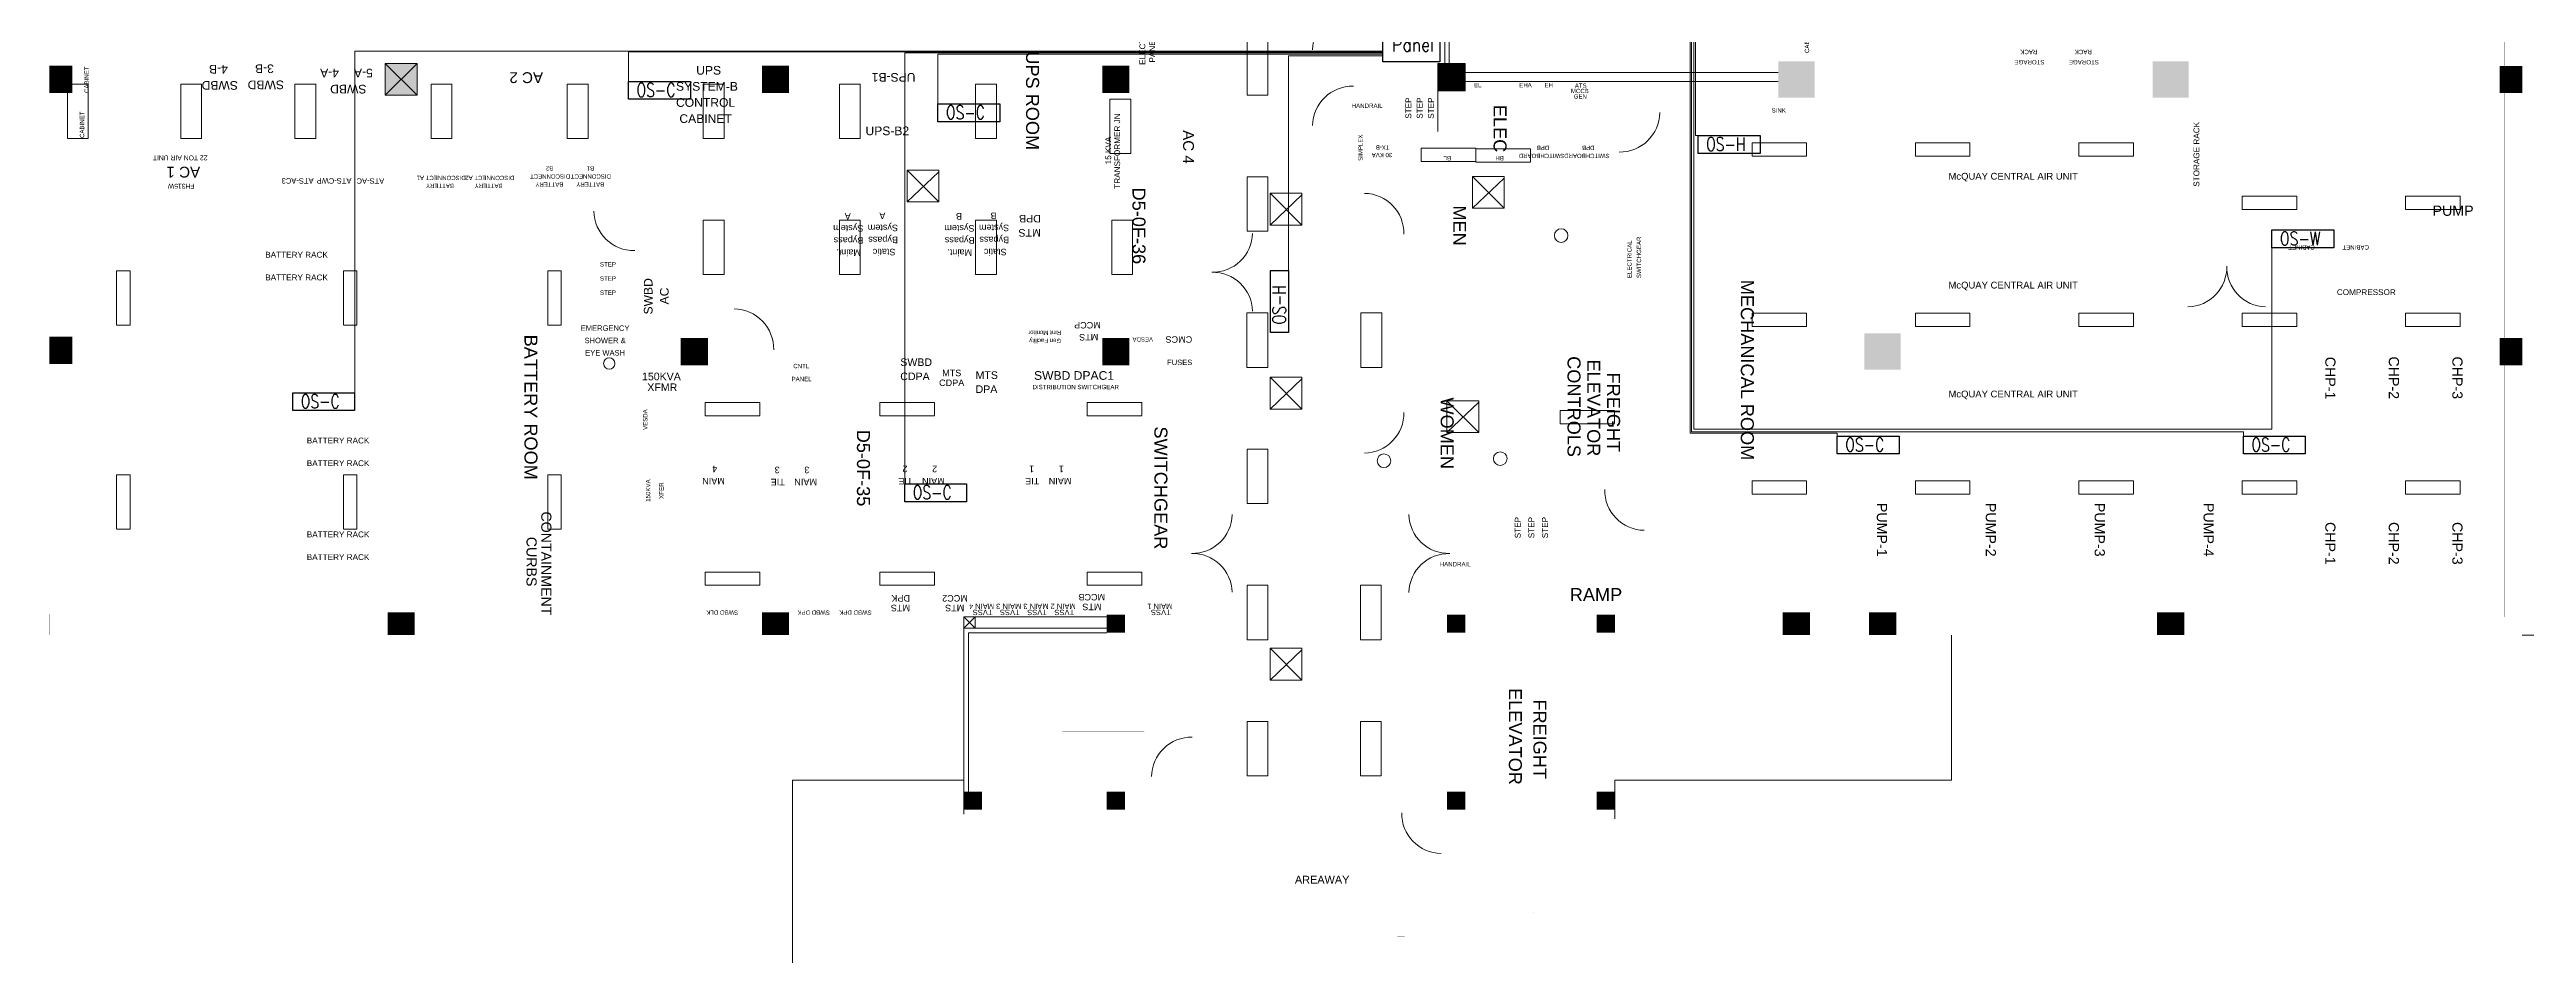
# Model space of a CAD drawing. Extents: x -6172 to 8039, y -4082 to 1639.
# Drawn here: x -202 to 1981, y -2017 to -1218 of the extents above; entities that cross this region are included whole.
import ezdxf
from ezdxf.enums import TextEntityAlignment as Align

# ---------------------------------------------------------------- set-up
doc = ezdxf.new("R2010")
doc.units = 0
doc.header["$LTSCALE"] = 96
doc.header["$MEASUREMENT"] = 0
doc.linetypes.add('DOT2', pattern=[0.125, 0, -0.125])
doc.layers.get('0').update_dxf_attribs({"linetype": 'CONTINUOUS', "lineweight": 0})
for name, color, linetype, lineweight in [('20', 7, 'CONTINUOUS', 0), ('21', 7, 'CONTINUOUS', 0), ('23', 7, 'CONTINUOUS', 0), ('A-ANNO-RMNA', 4, 'CONTINUOUS', 0), ('A-DOOR', 2, 'CONTINUOUS', 0), ('A-FLOR-HRAL', 1, 'CONTINUOUS', 0), ('A-FLOR-RAIS', 2, 'DOT2', 0), ('A-FLOR-STRS', 2, 'CONTINUOUS', 0), ('A-GRID-COLS', 2, 'CONTINUOUS', 0), ('A-MLWK-SURF', 3, 'CONTINUOUS', 0), ('A-PATT-WALL', 1, 'CONTINUOUS', 0), ('A-TPM-INACTIVE', 7, 'CONTINUOUS', 0), ('A-WALL-FULL', 6, 'CONTINUOUS', 0), ('FLT-Peripheral Wiring', 214, 'CONTINUOUS', 0), ('NTS_NOT_TO_STANDARDS', 7, 'CONTINUOUS', 0)]:
    doc.layers.add(name, color=color, linetype=linetype, lineweight=lineweight)
doc.layers.add('FLT-Control-Panel', color=232, linetype='CONTINUOUS')
doc.layers.add('FLT-Occupancy-Sensor', color=160, linetype='CONTINUOUS')
doc.styles.add('ARIAL', font='ARIAL', dxfattribs={"height": 0.2})
doc.styles.add('note', font='ROMANS.shx', dxfattribs={"width": 0.85, "height": 200})
doc.styles.add('SIM-00', font='SIMPLEX.SHX', dxfattribs={"width": 0.75})

# ---------------------------------------------------------------- blocks, each defined once
blk = doc.blocks.new('24LITE')
at = {"layer": '21', "color": 7, "linetype": 'Continuous'}
for p, q in [((1.1, 81.8), (1.1, 9.8)), ((1.1, 81.8), (28.7, 81.8)), ((28.7, 81.8), (28.7, 9.8)), ((1.1, 9.8), (28.7, 9.8))]:
    blk.add_line(p, q, dxfattribs=at)
blk = doc.blocks.new('LITE')
at = {"layer": '20', "color": 7, "linetype": 'Continuous'}
for p, q in [((6, 81), (23.6, 81)), ((6, 9), (6, 81)), ((23.6, 81), (23.6, 9)), ((23.6, 9), (6.2, 9))]:
    blk.add_line(p, q, dxfattribs=at)
blk = doc.blocks.new('SGRILL')
at = {"layer": '21', "color": 1, "linetype": 'Continuous'}
for p, q in [((1.5, -1.5), (43.5, -43.5)), ((1.5, -43.5), (1.5, -1.5)), ((1.5, -1.5), (43.5, -1.5)), ((1.5, -43.5), (43.5, -3.6)), ((43.5, -43.5), (43.5, -1.5)), ((1.5, -43.5), (43.5, -43.5))]:
    blk.add_line(p, q, dxfattribs=at)
blk = doc.blocks.new('ZZ000001')
at = {"layer": '20', "color": 7, "linetype": 'Continuous'}
for p, q in [((-142.9, -1461), (-142.9, -1413)), ((-142.9, -1413), (-131.1, -1413)), ((-131.1, -1413), (-131.1, -1461)), ((57.1, -1413), (68.9, -1413)), ((57.1, -1461), (57.1, -1413)), ((68.9, -1413), (68.9, -1461)), ((237.2, -1461), (237.2, -1413)), ((237.2, -1413), (248.9, -1413)), ((248.9, -1413), (248.9, -1461)), ((-131.1, -1461), (-142.7, -1461)), ((68.9, -1461), (57.3, -1461)), ((248.9, -1461), (237.3, -1461)), ((-142.9, -1593), (-131.1, -1593)), ((-142.9, -1641), (-142.9, -1593)), ((-131.1, -1593), (-131.1, -1641)), ((57.1, -1641), (57.1, -1593)), ((57.1, -1593), (68.9, -1593)), ((68.9, -1593), (68.9, -1641)), ((237.2, -1593), (248.9, -1593)), ((237.2, -1641), (237.2, -1593)), ((248.9, -1593), (248.9, -1641)), ((-131.1, -1641), (-142.7, -1641)), ((68.9, -1641), (57.3, -1641)), ((248.9, -1641), (237.3, -1641))]:
    blk.add_line(p, q, dxfattribs=at)
at = {"layer": '23', "color": 7, "linetype": 'Continuous'}
for centre in [(1130.5, -1382), (974.3, -1580.6), (1076.8, -1578.7)]:
    blk.add_circle(centre, 6, dxfattribs=at)
at = {"color": 0, "linetype": 'ByBlock', "xscale": 0.6666977108052228, "yscale": 0.6666977108052228}
for name, p in [('24LITE', (852.9, -1264.8)), ('24LITE', (-187.1, -1303)), ('24LITE', (-87.1, -1303)), ('24LITE', (13.5, -1303)), ('24LITE', (133.5, -1303)), ('24LITE', (253.5, -1303)), ('24LITE', (373.5, -1303)), ('24LITE', (493.5, -1303)), ('24LITE', (613.5, -1303)), ('24LITE', (732, -1316.3)), ('SGRILL', (552.9, -1323.3)), ('24LITE', (852.9, -1384.8)), ('SGRILL', (1051.3, -1329)), ('SGRILL', (872.9, -1343.7)), ('24LITE', (373.5, -1423)), ('24LITE', (493.5, -1423)), ('24LITE', (613.5, -1423)), ('24LITE', (733.6, -1423)), ('24LITE', (852.7, -1504.8)), ('24LITE', (953.3, -1504.8)), ('SGRILL', (872.9, -1506)), ('SGRILL', (1028.8, -1526.6)), ('24LITE', (852.9, -1624.9)), ('24LITE', (852.9, -1744.9)), ('24LITE', (952.8, -1744.9)), ('SGRILL', (872.9, -1744.9)), ('24LITE', (852.9, -1864.9)), ('24LITE', (952.8, -1864.9))]:
    blk.add_blockref(name, p, dxfattribs=at)
at = {"color": 0, "linetype": 'ByBlock', "xscale": 0.6666977108052228, "yscale": 0.6666977108052228, "rotation": 90}
for p in [(1061.2, -1320.6), (1109.4, -1321.2), (1352.8, -1316), (1496.8, -1316), (1640.9, -1316), (1784.9, -1363.1), (1928.9, -1363.1), (1352.8, -1466.2), (1496.8, -1466.2), (1640.9, -1466.2), (1784.9, -1466.2), (1928.9, -1466.2), (430, -1544.9), (584, -1544.9), (766.7, -1544.9), (1183.6, -1551.9), (1352.8, -1613.9), (1496.8, -1613.9), (1640.9, -1613.9), (1784.9, -1613.9), (1928.9, -1613.9), (430, -1694.4), (584, -1694.4), (766.7, -1694.4)]:
    blk.add_blockref('LITE', p, dxfattribs=at)
blk = doc.blocks.new('FLT-Occupancy Sensor Hallway')
at = {"layer": 'FLT-Occupancy-Sensor'}
blk.add_lwpolyline([(0, 0), (54.6, 0), (54.6, -15.7), (0, -15.7)], close=True, dxfattribs=at)
at = {"layer": 'FLT-Occupancy-Sensor', "insert": (7.1, -1.5), "char_height": 12, "width": 54.638, "attachment_point": 1, "style": 'SIM-00'}
blk.add_mtext('OS-H', dxfattribs=at)
blk = doc.blocks.new('FLT-Occupancy Sensor Ceiling')
at = {"layer": 'FLT-Occupancy-Sensor'}
blk.add_lwpolyline([(0, 0), (54.6, 0), (54.6, -15.7), (0, -15.7)], close=True, dxfattribs=at)
at = {"layer": 'FLT-Occupancy-Sensor', "insert": (7.1, -1.5), "char_height": 12, "width": 54.638, "attachment_point": 1, "style": 'SIM-00'}
blk.add_mtext('OS-C', dxfattribs=at)
blk = doc.blocks.new('FLT-Occupancy Sensor Wall Mount')
at = {"layer": 'FLT-Occupancy-Sensor'}
blk.add_lwpolyline([(0, 0), (54.6, 0), (54.6, -15.7), (0, -15.7)], close=True, dxfattribs=at)
at = {"layer": 'FLT-Occupancy-Sensor', "insert": (7.1, -1.5), "char_height": 12, "width": 54.638, "attachment_point": 1, "style": 'SIM-00'}
blk.add_mtext('OS-W', dxfattribs=at)
blk = doc.blocks.new('FLT-Control Panel')
at = {"layer": 'FLT-Control-Panel'}
blk.add_lwpolyline([(0, 840), (840, 840), (840, 0), (0, 0)], close=True, dxfattribs=at)
at = {"layer": 'FLT-Control-Panel', "insert": (445, 420), "char_height": 200, "width": 1462.32, "attachment_point": 5, "style": 'note'}
blk.add_mtext('FLT \\PPanel', dxfattribs=at)

msp = doc.modelspace()

# ---------------------------------------------------------------- linework, layer by layer
at = {"layer": 'A-DOOR', "const_width": 0.00174}
for points in [[(947.3, -1218.1), (947.3, -1219.3), (911.3, -1219.3), (911.3, -1218.1)], [(947.3, -1218.1), (911.3, -1218.1)], [(947.3, -1285.1), (911.3, -1285.1)], [(947.3, -1285.1), (947.3, -1286.3), (911.3, -1286.3), (911.3, -1285.1)], [(1181.5, -1273.6), (1181.5, -1272.4), (1217.5, -1272.4), (1217.5, -1273.6)], [(1181.5, -1273.6), (1217.5, -1273.6)], [(957.1, -1380.8), (955.9, -1380.8), (955.9, -1344.8), (957.1, -1344.8)], [(957.1, -1380.8), (957.1, -1344.8)], [(313.8, -1360.5), (313.8, -1359.3), (277.8, -1359.3), (277.8, -1360.5)], [(313.8, -1360.5), (277.8, -1360.5)], [(822.5, -1380.1), (858.5, -1380.1), (858.5, -1378.3), (822.5, -1378.3), (822.5, -1380.1)], [(1681.3, -1408.9), (1681.3, -1444.9), (1683.1, -1444.9), (1683.1, -1408.9), (1681.3, -1408.9)], [(1751.6, -1408.9), (1751.6, -1444.9), (1753.3, -1444.9), (1753.3, -1408.9), (1751.6, -1408.9)], [(401.6, -1482.7), (400.4, -1482.7), (400.4, -1446.7), (401.6, -1446.7)], [(401.6, -1482.7), (401.6, -1446.7)], [(822.5, -1450.3), (858.5, -1450.3), (858.5, -1448.6), (822.5, -1448.6), (822.5, -1450.3)], [(957.1, -1537.9), (955.9, -1537.9), (955.9, -1573.9), (957.1, -1573.9)], [(957.1, -1537.9), (957.1, -1573.9)], [(1203.7, -1605.9), (1204.9, -1605.9), (1204.9, -1641.9), (1203.7, -1641.9)], [(1203.7, -1605.9), (1203.7, -1641.9)], [(804.5, -1628.1), (840.5, -1628.1), (840.5, -1626.3), (804.5, -1626.3), (804.5, -1628.1)], [(1032.3, -1626.3), (996.3, -1626.3), (996.3, -1628.1), (1032.3, -1628.1), (1032.3, -1626.3)], [(804.5, -1698.3), (840.5, -1698.3), (840.5, -1696.6), (804.5, -1696.6), (804.5, -1698.3)], [(1032.3, -1696.6), (996.3, -1696.6), (996.3, -1698.3), (1032.3, -1698.3), (1032.3, -1696.6)], [(805.3, -1859.1), (805.3, -1860.3), (769.3, -1860.3), (769.3, -1859.1)], [(805.3, -1859.1), (769.3, -1859.1)], [(1024.7, -1890.9), (1024.7, -1926.9)], [(1024.7, -1890.9), (1025.9, -1890.9), (1025.9, -1926.9), (1024.7, -1926.9)]]:
    msp.add_lwpolyline(points, dxfattribs=at)
at = {"layer": 'A-DOOR'}
for centre, radius, start, end in [((946.7, -1218.7), 35.4, 89.0314, 179.031), ((946.7, -1285.7), 35.4, 89.0316, 179.0233), ((1182.1, -1273), 35.4, 269.0283, 359.0229), ((956.5, -1380.2), 35.4, 359.0441, 89.0281), ((313.2, -1359.9), 35.4, 180.9776, 270.9711), ((823.4, -1379.2), 35.1, 268.565, 358.5711), ((823.4, -1449.5), 35.1, 1.4423, 91.4346), ((1682.2, -1409.8), 35.1, 271.4411, 1.4215), ((1752.4, -1409.8), 35.1, 178.5782, 268.561), ((401, -1482.1), 35.4, 359.0229, 89.0312), ((956.5, -1538.5), 35.4, 270.9646, 0.9765), ((1204.3, -1606.5), 35.4, 179.0309, 269.0269), ((805.4, -1627.2), 35.1, 268.5604, 358.5574), ((1031.4, -1627.2), 35.1, 181.4416, 271.4362), ((805.4, -1697.4), 35.1, 1.4416, 91.4396), ((1031.4, -1697.5), 35.1, 88.5643, 178.5504), ((804.7, -1859.7), 35.4, 89.0282, 179.0301), ((1025.3, -1891.5), 35.4, 179.0301, 269.0246)]:
    msp.add_arc(centre, radius, start, end, dxfattribs=at)
at = {"layer": 'A-FLOR-HRAL', "const_width": 0.00174}
for points in [[(1083.9, -1672.3), (1121.9, -1672.3), (1121.9, -1670.3), (1081.9, -1670.3), (1081.9, -1676.3), (1229.9, -1676.3), (1229.9, -1674.3), (1083.9, -1674.3), (1083.9, -1672.3)], [(1085.9, -1672.3), (1085.9, -1674.3)]]:
    msp.add_lwpolyline(points, dxfattribs=at)
at = {"layer": 'A-FLOR-RAIS', "const_width": 0.00174}
for points in [[(-156, -1438.6), (190.4, -1438.6), (190.4, -1380.6), (-156, -1380.6), (-156, -1438.6)], [(-151.5, -1434), (185.9, -1434), (185.9, -1385.1), (-151.5, -1385.1), (-151.5, -1434)], [(-156, -1520.5), (190.4, -1520.5), (190.4, -1462.5), (-156, -1462.5), (-156, -1520.5)], [(-151.5, -1516), (185.9, -1516), (185.9, -1467), (-151.5, -1467), (-151.5, -1516)], [(-156, -1602.5), (190.4, -1602.5), (190.4, -1544.5), (-156, -1544.5), (-156, -1602.5)], [(-151.5, -1598), (185.9, -1598), (185.9, -1549), (-151.5, -1549), (-151.5, -1598)], [(-156, -1684.5), (190.4, -1684.5), (190.4, -1626.5), (-156, -1626.5), (-156, -1684.5)], [(-151.5, -1680), (185.9, -1680), (185.9, -1631), (-151.5, -1631), (-151.5, -1680)], [(1085.9, -1676.3), (1085.9, -1718.3)], [(1229.9, -1718.3), (1229.9, -1676.3)], [(1090.9, -1964.3), (1090.9, -1928.3), (1126.9, -1928.3), (1126.9, -1964.3), (1090.9, -1964.3)]]:
    msp.add_lwpolyline(points, dxfattribs=at)
at = {"layer": 'A-FLOR-STRS'}
msp.add_line((1021.9, -1254.3), (1021.9, -1290.3), dxfattribs=at)
at = {"layer": 'A-FLOR-STRS', "const_width": 0.00174}
for points in [[(991.9, -1290.3), (991.9, -1246.3)], [(1001.9, -1290.3), (1001.9, -1246.3)], [(1011.8, -1246.3), (1011.8, -1290.3)], [(310.4, -1401.8), (269.9, -1401.8)], [(310.4, -1439.3), (270.9, -1439.3), (270.9, -1401.8)], [(310.4, -1414.3), (270.9, -1414.3)], [(270.9, -1426.8), (310.4, -1426.8)], [(1085.9, -1607.3), (1085.9, -1670.3)], [(1097.9, -1670.3), (1097.9, -1607.3)], [(1109.9, -1607.3), (1109.9, -1670.3)], [(1121.9, -1670.3), (1121.9, -1607.3)], [(702.9, -1732.3), (732.9, -1777.3)], [(712.9, -1732.3), (712.9, -1747.3)], [(722.9, -1762.3), (722.9, -1732.3)], [(732.9, -1732.3), (732.9, -1777.3)], [(742.9, -1777.3), (742.9, -1732.3)], [(752.9, -1732.3), (752.9, -1777.3)], [(690.9, -1819.3), (762.9, -1819.3), (762.9, -1777.3), (690.9, -1777.3), (690.9, -1819.3)], [(762.9, -1783.3), (803.9, -1783.3)], [(803.9, -1793.3), (762.9, -1793.3)], [(762.9, -1803.3), (803.9, -1803.3)], [(803.9, -1813.3), (762.9, -1813.3)]]:
    msp.add_lwpolyline(points, dxfattribs=at)
at = {"layer": 'A-GRID-COLS'}
for p, q in [((121.9, -1230.3), (93.9, -1230.3)), ((93.9, -1230.3), (93.9, -1258.3)), ((93.9, -1258.3), (121.9, -1230.3)), ((93.9, -1230.3), (121.9, -1258.3)), ((107.9, -1244.3), (107.9, -1244.3)), ((121.9, -1258.3), (121.9, -1230.3)), ((1021.9, -1254.3), (1045.9, -1230.3)), ((1021.9, -1230.3), (1045.9, -1254.3)), ((1021.9, -1254.3), (1021.9, -1230.3)), ((1021.9, -1230.3), (1045.9, -1230.3)), ((1045.9, -1230.3), (1045.9, -1254.3)), ((93.9, -1258.3), (121.9, -1258.3)), ((1021.9, -1254.3), (1045.9, -1254.3)), ((1033.2, -1245.3), (1033.2, -1245.3)), ((603.9, -1718.3), (613.9, -1728.3)), ((603.9, -1728.2), (613.9, -1718.3)), ((613.9, -1718.3), (613.9, -1728.3))]:
    msp.add_line(p, q, dxfattribs=at)
at = {"layer": 'A-GRID-COLS', "const_width": 0.00174}
for points in [[(-182.1, -1256.3), (-202.1, -1232.3)], [(-182.1, -1256.3), (-182.1, -1232.3), (-202.1, -1232.3), (-202.1, -1256.3), (-182.1, -1256.3)], [(-202.1, -1256.3), (-182.1, -1232.3)], [(-192.1, -1244.3), (-192.1, -1244.3)], [(425.9, -1256.3), (449.9, -1256.3), (449.9, -1232.3), (425.9, -1232.3), (425.9, -1256.3)], [(425.9, -1256.3), (449.9, -1232.3)], [(425.9, -1232.3), (449.9, -1256.3)], [(437.9, -1244.3), (437.9, -1244.3)], [(725.9, -1256.3), (749.9, -1256.3), (749.9, -1232.3), (725.9, -1232.3), (725.9, -1256.3)], [(725.9, -1256.3), (749.9, -1232.3)], [(725.9, -1232.3), (749.9, -1256.3)], [(737.9, -1244.3), (737.9, -1244.3)], [(1321.9, -1260.4), (1353.9, -1228.4)], [(1321.9, -1260.4), (1321.9, -1228.4), (1353.9, -1228.4), (1353.9, -1260.4), (1321.9, -1260.4)], [(1321.9, -1228.4), (1353.9, -1260.4)], [(1337.9, -1244.4), (1337.9, -1244.4)], [(1651.8, -1260.4), (1683.8, -1228.4)], [(1651.8, -1228.4), (1683.8, -1260.4)], [(1651.8, -1260.4), (1651.8, -1228.4), (1683.8, -1228.4), (1683.8, -1260.4), (1651.8, -1260.4)], [(1667.8, -1244.4), (1667.8, -1244.4)], [(1957.8, -1256.4), (1977.8, -1232.4)], [(1977.8, -1256.4), (1977.8, -1232.4), (1957.8, -1232.4), (1957.8, -1256.4), (1977.8, -1256.4)], [(1977.8, -1256.4), (1957.8, -1232.4)], [(1967.8, -1244.4), (1967.8, -1244.4)], [(-182.1, -1471.3), (-202.1, -1495.3)], [(-202.1, -1471.3), (-202.1, -1495.3), (-182.1, -1495.3), (-182.1, -1471.3), (-202.1, -1471.3)], [(-202.1, -1471.3), (-182.1, -1495.3)], [(-192.1, -1483.3), (-192.1, -1483.3)], [(354.4, -1472.3), (378.4, -1496.3)], [(354.4, -1496.3), (378.4, -1472.3)], [(354.4, -1496.3), (378.4, -1496.3), (378.4, -1472.3), (354.4, -1472.3), (354.4, -1496.3)], [(366.4, -1484.3), (366.4, -1484.3)], [(725.9, -1496.3), (749.9, -1472.3)], [(725.9, -1472.3), (749.9, -1496.3)], [(725.9, -1496.3), (749.9, -1496.3), (749.9, -1472.3), (725.9, -1472.3), (725.9, -1496.3)], [(1397.9, -1468.3), (1429.9, -1500.3)], [(1397.9, -1500.3), (1397.9, -1468.3), (1429.9, -1468.3), (1429.9, -1500.3), (1397.9, -1500.3)], [(1397.9, -1500.3), (1429.9, -1468.3)], [(1413.9, -1484.3), (1413.9, -1484.3)], [(1957.8, -1496.3), (1977.8, -1472.3)], [(1977.8, -1496.3), (1977.8, -1472.3), (1957.8, -1472.3), (1957.8, -1496.3), (1977.8, -1496.3)], [(1977.8, -1496.3), (1957.8, -1472.3)], [(1967.8, -1484.3), (1967.8, -1484.3)], [(-202.1, -1495.3), (-202.1, -1495.3)], [(95.9, -1734.3), (119.9, -1714.3)], [(95.9, -1714.3), (119.9, -1734.3)], [(95.9, -1734.3), (119.9, -1734.3), (119.9, -1714.3), (95.9, -1714.3), (95.9, -1734.3)], [(107.9, -1724.3), (107.9, -1724.3)], [(425.9, -1714.3), (449.9, -1734.3)], [(425.9, -1734.3), (449.9, -1734.3), (449.9, -1714.3), (425.9, -1714.3), (425.9, -1734.3)], [(425.9, -1734.3), (449.9, -1714.3)], [(437.9, -1724.3), (437.9, -1724.3)], [(611.9, -1724.3), (611.9, -1724.3)], [(745.9, -1716.3), (729.9, -1732.3)], [(729.9, -1716.3), (745.9, -1716.3), (745.9, -1732.3), (729.9, -1732.3), (729.9, -1716.3)], [(729.9, -1716.3), (745.9, -1732.3)], [(737.9, -1724.3), (737.9, -1724.3)], [(1045.9, -1716.3), (1029.9, -1732.3)], [(1029.9, -1716.3), (1045.9, -1732.3)], [(1029.9, -1716.3), (1045.9, -1716.3), (1045.9, -1732.3), (1029.9, -1732.3), (1029.9, -1716.3)], [(1037.9, -1724.3), (1037.9, -1724.3)], [(1177.9, -1716.3), (1161.9, -1732.3)], [(1161.9, -1716.3), (1177.9, -1732.3)], [(1161.9, -1716.3), (1177.9, -1716.3), (1177.9, -1732.3), (1161.9, -1732.3), (1161.9, -1716.3)], [(1169.9, -1724.3), (1169.9, -1724.3)], [(1325.9, -1714.3), (1349.9, -1734.3)], [(1325.9, -1734.3), (1349.9, -1734.3), (1349.9, -1714.3), (1325.9, -1714.3), (1325.9, -1734.3)], [(1325.9, -1734.3), (1349.9, -1714.3)], [(1337.9, -1724.3), (1337.9, -1724.3)], [(1401.9, -1734.3), (1425.9, -1734.3), (1425.9, -1714.3), (1401.9, -1714.3), (1401.9, -1734.3)], [(1401.9, -1734.3), (1425.9, -1714.3)], [(1401.9, -1714.3), (1425.9, -1734.3)], [(1413.9, -1724.3), (1413.9, -1724.3)], [(1655.9, -1734.3), (1679.9, -1714.3)], [(1655.9, -1714.3), (1679.9, -1734.3)], [(1655.9, -1734.3), (1679.9, -1734.3), (1679.9, -1714.3), (1655.9, -1714.3), (1655.9, -1734.3)], [(1667.9, -1724.3), (1667.9, -1724.3)], [(619.9, -1872.3), (603.9, -1888.3)], [(603.9, -1872.3), (619.9, -1888.3)], [(603.9, -1872.3), (619.9, -1872.3), (619.9, -1888.3), (603.9, -1888.3), (603.9, -1872.3)], [(745.9, -1872.3), (729.9, -1888.3)], [(729.9, -1872.3), (745.9, -1872.3), (745.9, -1888.3), (729.9, -1888.3), (729.9, -1872.3)], [(729.9, -1872.3), (745.9, -1888.3)], [(1045.9, -1872.3), (1029.9, -1888.3)], [(1029.9, -1872.3), (1045.9, -1872.3), (1045.9, -1888.3), (1029.9, -1888.3), (1029.9, -1872.3)], [(1029.9, -1872.3), (1045.9, -1888.3)], [(1161.9, -1872.3), (1177.9, -1872.3), (1177.9, -1888.3), (1161.9, -1888.3), (1161.9, -1872.3)], [(1161.9, -1872.3), (1177.9, -1888.3)], [(1177.9, -1872.3), (1161.9, -1888.3)], [(611.9, -1880.3), (611.9, -1880.3)], [(737.9, -1880.3), (737.9, -1880.3)], [(1037.9, -1880.3), (1037.9, -1880.3)], [(1169.9, -1880.3), (1169.9, -1880.3)]]:
    msp.add_lwpolyline(points, dxfattribs=at)
at = {"layer": 'A-MLWK-SURF', "const_width": 0.00174}
for points in [[(1007.9, -1415.3), (1079.9, -1415.3)], [(1007.9, -1518.3), (1043.9, -1518.3)]]:
    msp.add_lwpolyline(points, dxfattribs=at)
at = {"layer": 'A-PATT-WALL'}
for points in [[(-202.1, -1232.3), (-182.1, -1232.3), (-202.1, -1256.3), (-182.1, -1256.3)], [(93.9, -1230.3), (121.9, -1230.3), (93.9, -1258.3), (121.9, -1258.3)], [(425.9, -1232.3), (449.9, -1232.3), (425.9, -1256.3), (449.9, -1256.3)], [(725.9, -1232.3), (749.9, -1232.3), (725.9, -1256.3), (749.9, -1256.3)], [(1021.9, -1230.3), (1045.9, -1230.3), (1021.9, -1254.3), (1045.9, -1254.3)], [(1321.9, -1228.4), (1353.9, -1228.4), (1321.9, -1260.4), (1353.9, -1260.4)], [(1651.8, -1228.4), (1683.8, -1228.4), (1651.8, -1260.4), (1683.8, -1260.4)], [(1957.8, -1232.4), (1977.8, -1232.4), (1957.8, -1256.4), (1977.8, -1256.4)], [(-202.1, -1471.3), (-182.1, -1471.3), (-202.1, -1495.3), (-182.1, -1495.3)], [(354.4, -1472.3), (378.4, -1472.3), (354.4, -1496.3), (378.4, -1496.3)], [(725.9, -1472.3), (749.9, -1472.3), (725.9, -1496.3), (749.9, -1496.3)], [(1397.9, -1468.3), (1429.9, -1468.3), (1397.9, -1500.3), (1429.9, -1500.3)], [(1957.8, -1472.3), (1977.8, -1472.3), (1957.8, -1496.3), (1977.8, -1496.3)], [(95.9, -1714.3), (119.9, -1714.3), (95.9, -1734.3), (119.9, -1734.3)], [(425.9, -1714.3), (449.9, -1714.3), (425.9, -1734.3), (449.9, -1734.3)], [(729.9, -1716.3), (745.9, -1716.3), (729.9, -1732.3), (745.9, -1732.3)], [(1029.9, -1716.3), (1045.9, -1716.3), (1029.9, -1732.3), (1045.9, -1732.3)], [(1161.9, -1716.3), (1177.9, -1716.3), (1161.9, -1732.3), (1177.9, -1732.3)], [(1325.9, -1714.3), (1349.9, -1714.3), (1325.9, -1734.3), (1349.9, -1734.3)], [(1401.9, -1714.3), (1425.9, -1714.3), (1401.9, -1734.3), (1425.9, -1734.3)], [(1655.9, -1714.3), (1679.9, -1714.3), (1655.9, -1734.3), (1679.9, -1734.3)], [(603.9, -1872.3), (619.9, -1872.3), (603.9, -1888.3), (619.9, -1888.3)], [(729.9, -1872.3), (745.9, -1872.3), (729.9, -1888.3), (745.9, -1888.3)], [(1029.9, -1872.3), (1045.9, -1872.3), (1029.9, -1888.3), (1045.9, -1888.3)], [(1161.9, -1872.3), (1177.9, -1872.3), (1161.9, -1888.3), (1177.9, -1888.3)]]:
    msp.add_solid(points, dxfattribs=at)
at = {"layer": 'A-WALL-FULL'}
for p, q in [((1027.9, -1175.4), (1027.9, -1230.3)), ((1031.9, -1230.3), (1031.9, -1175.4)), ((1045.9, -1238.3), (1321.9, -1238.3)), ((1321.9, -1246.3), (1045.9, -1246.3)), ((603.9, -1718.3), (729.9, -1718.3)), ((603.9, -1734.3), (603.9, -1718.3)), ((603.9, -1734.3), (603.8, -1892.3)), ((603.9, -1728.3), (729.9, -1728.3)), ((607.9, -1872.3), (607.9, -1732.3)), ((607.9, -1732.3), (729.9, -1732.3)), ((1474.7, -1734.3), (1474.7, -1862.2)), ((2010.9, -1734.3), (1977.8, -1734.3)), ((603.8, -1862.3), (452.9, -1862.3)), ((452.9, -1862.3), (452.9, -2582.4)), ((1474.7, -1862.2), (1177.9, -1862.2)), ((1177.9, -1862.2), (1177.9, -1896.3))]:
    msp.add_line(p, q, dxfattribs=at)
at = {"layer": 'A-WALL-FULL', "const_width": 0.00174}
for points in [[(-202, 1045.5), (-202.1, -1734.3)], [(1977.8, -1734.3), (1977.9, 1045.5)], [(-186, -1232.3), (-186, -1013.8)], [(1961.8, -1232.4), (1961.8, -1013.9)], [(825.9, -1378.3), (825.9, -1047.3)], [(817.9, -1055.3), (817.9, -1378.3)], [(1661.3, -1228.4), (1661.3, -1055.4)], [(1669.3, -1228.4), (1669.3, -1055.4)], [(1173.9, -1238.3), (1173.9, -1175.4)], [(1177.9, -1171.3), (1177.9, -1238.3)], [(945.9, -1250.3), (945.9, -1219.3)], [(949.9, -1219.3), (945.9, -1219.3)], [(949.9, -1250.3), (949.9, -1219.3)], [(949.9, -1238.3), (1021.9, -1238.3)], [(1353.9, -1238.3), (1651.9, -1238.3)], [(-186, -1256.3), (-186, -1471.3)], [(945.9, -1250.3), (949.9, -1250.3)], [(949.9, -1246.3), (1021.9, -1246.3)], [(1174.9, -1246.4), (1174.9, -1272.4)], [(1182.9, -1246.4), (1182.9, -1272.4)], [(1651.9, -1246.3), (1353.9, -1246.3)], [(1661.3, -1260.4), (1661.3, -1410.4)], [(1669.3, -1402.4), (1669.3, -1260.4)], [(1961.8, -1256.4), (1961.8, -1472.3)], [(949.9, -1286.3), (945.9, -1286.3)], [(945.9, -1441.3), (945.9, -1286.3)], [(949.9, -1441.3), (949.9, -1286.3)], [(1182.9, -1272.4), (1174.9, -1272.4)], [(989.9, -1321.3), (989.9, -1290.3), (1021.9, -1290.3), (1021.9, -1292.3), (991.9, -1292.3), (991.9, -1321.3)], [(1174.9, -1308.4), (1174.9, -1484.4)], [(1174.9, -1308.4), (1182.9, -1308.4)], [(1182.9, -1308.4), (1182.9, -1476.3), (1218.9, -1476.3)], [(949.9, -1321.3), (1174.9, -1321.3)], [(1174.9, -1325.3), (949.9, -1325.3)], [(-186.1, -1343.3), (318.4, -1343.3)], [(-186.1, -1351.3), (310.4, -1351.3)], [(255.4, -1351.3), (255.4, -1512.8), (265.4, -1512.8), (265.4, -1685.8), (310.4, -1685.8)], [(267.9, -1401.8), (259.9, -1401.8), (259.9, -1351.3)], [(260.9, -1351.3), (260.9, -1400.8), (267.9, -1400.8), (267.9, -1439.3), (269.9, -1439.3), (269.9, -1398.8), (262.9, -1398.8), (262.9, -1351.3)], [(310.4, -1359.3), (310.4, -1351.3)], [(318.4, -1359.3), (318.4, -1343.3)], [(310.4, -1359.3), (318.4, -1359.3)], [(310.4, -1718.3), (310.4, -1395.3)], [(318.4, -1395.3), (310.4, -1395.3)], [(318.4, -1718.3), (318.4, -1395.3)], [(825.9, -1378.3), (817.9, -1378.3)], [(949.9, -1379.3), (955.9, -1379.3)], [(955.9, -1383.3), (949.9, -1383.3)], [(955.9, -1383.3), (955.9, -1379.3)], [(991.9, -1379.3), (991.9, -1383.3)], [(991.9, -1379.3), (1007.9, -1379.3)], [(1003.9, -1383.3), (991.9, -1383.3)], [(1003.9, -1383.3), (1003.9, -1535.3)], [(1007.9, -1539.3), (1007.9, -1379.3)], [(1079.9, -1439.3), (1079.9, -1379.3)], [(1083.9, -1379.3), (1079.9, -1379.3)], [(1083.9, -1379.3), (1083.9, -1439.3)], [(259.9, -1508.3), (259.9, -1401.8)], [(1661.3, -1410.4), (1681.3, -1410.4)], [(1681.3, -1402.4), (1669.3, -1402.4)], [(1681.3, -1402.4), (1681.3, -1410.4)], [(1961.8, -1402.4), (1753.3, -1402.4)], [(1753.3, -1410.4), (1753.3, -1402.4)], [(1753.3, -1410.4), (1961.8, -1410.4)], [(1174.9, -1439.3), (1007.9, -1439.3)], [(817.9, -1450.3), (817.9, -1600.3)], [(817.9, -1450.3), (825.9, -1450.3)], [(825.9, -1608.3), (825.9, -1450.3)], [(945.9, -1441.3), (949.9, -1441.3)], [(1007.9, -1443.3), (1174.9, -1443.3)], [(1007.9, -1451.3), (1174.9, -1451.3)], [(354.4, -1479.3), (318.4, -1479.3)], [(400.4, -1479.3), (378.4, -1479.3)], [(400.4, -1487.3), (400.4, -1479.3)], [(436.4, -1479.3), (436.4, -1487.3)], [(725.9, -1479.3), (436.4, -1479.3)], [(817.9, -1479.3), (749.9, -1479.3)], [(1007.9, -1482.3), (1109.9, -1482.3)], [(1109.9, -1599.3), (1109.9, -1482.3)], [(1204.9, -1607.3), (1204.9, -1599.3), (1210.9, -1599.3), (1210.9, -1484.4), (1174.9, -1484.4)], [(1218.9, -1607.3), (1218.9, -1476.3)], [(-186, -1495.3), (-186.1, -1718.3)], [(296.3, -1493.8), (310.4, -1493.8)], [(296.3, -1495.8), (310.4, -1495.8)], [(318.4, -1487.3), (354.4, -1487.3)], [(378.4, -1487.3), (400.4, -1487.3)], [(436.4, -1487.3), (725.9, -1487.3)], [(749.9, -1487.3), (817.9, -1487.3)], [(805.9, -1496.6), (805.9, -1496.6)], [(825.9, -1599.8), (830.4, -1599.8), (830.4, -1497.3), (825.9, -1497.3)], [(1101.9, -1599.3), (1101.9, -1490.3), (1007.9, -1490.3)], [(1007.9, -1494.3), (1097.9, -1494.3)], [(1043.9, -1494.3), (1043.9, -1539.3), (1047.9, -1539.3), (1047.9, -1494.3)], [(1097.9, -1494.3), (1097.9, -1599.3)], [(1961.8, -1718.3), (1961.8, -1496.3)], [(259.9, -1508.3), (310.4, -1508.3)], [(310.4, -1512.8), (269.9, -1512.8), (269.9, -1681.3), (310.4, -1681.3)], [(949.9, -1513.3), (945.9, -1513.3)], [(945.9, -1607.3), (945.9, -1513.3)], [(949.9, -1599.3), (949.9, -1513.3)], [(949.9, -1535.3), (955.9, -1535.3)], [(949.9, -1539.3), (955.9, -1539.3)], [(955.9, -1539.3), (955.9, -1535.3)], [(991.9, -1535.3), (1003.9, -1535.3)], [(991.9, -1535.3), (991.9, -1539.3)], [(991.9, -1539.3), (1007.9, -1539.3)], [(817.9, -1600.3), (799.9, -1600.3)], [(799.9, -1626.3), (799.9, -1600.3)], [(807.9, -1608.3), (807.9, -1626.3)], [(807.9, -1608.3), (825.9, -1608.3)], [(1029.9, -1607.3), (945.9, -1607.3)], [(1029.9, -1599.3), (949.9, -1599.3)], [(1168.9, -1599.3), (1029.9, -1599.3)], [(1029.9, -1599.3), (1029.9, -1607.3)], [(1029.9, -1626.3), (1029.9, -1607.3)], [(1037.9, -1607.3), (1168.9, -1607.3)], [(1037.9, -1626.3), (1037.9, -1607.3)], [(1168.9, -1599.3), (1168.9, -1607.3)], [(1204.9, -1607.3), (1218.9, -1607.3)], [(807.9, -1626.3), (799.9, -1626.3)], [(1037.9, -1626.3), (1029.9, -1626.3)], [(310.4, -1681.3), (310.4, -1681.3)], [(799.9, -1718.3), (799.9, -1698.3)], [(799.9, -1698.3), (807.9, -1698.3)], [(807.9, -1698.3), (807.9, -1824.3)], [(1029.9, -1716.3), (1029.9, -1698.3)], [(1029.9, -1698.3), (1037.9, -1698.3)], [(1037.9, -1716.3), (1037.9, -1698.3)], [(-186.1, -1718.3), (95.9, -1718.3)], [(119.9, -1718.3), (425.9, -1718.3)], [(449.9, -1718.3), (603.9, -1718.3)], [(745.9, -1718.3), (799.9, -1718.3)], [(1161.9, -1718.3), (1045.9, -1718.3)], [(1161.9, -1722.3), (1045.9, -1722.3)], [(1325.9, -1718.3), (1177.9, -1718.3)], [(1401.9, -1718.3), (1349.9, -1718.3)], [(1655.9, -1718.3), (1425.9, -1718.3)], [(1961.8, -1718.3), (1679.9, -1718.3)], [(-202.1, -1734.3), (95.9, -1734.3)], [(119.9, -1734.3), (425.9, -1734.3)], [(449.9, -1734.3), (603.9, -1734.3)], [(645.9, -1732.3), (645.9, -1868.3)], [(649.9, -1864.3), (649.9, -1732.3)], [(745.9, -1728.3), (807.9, -1728.3)], [(745.9, -1732.3), (803.9, -1732.3)], [(803.9, -1732.3), (803.9, -1824.3)], [(1029.9, -1732.3), (1029.9, -1756.3)], [(1033.9, -1756.3), (1033.9, -1732.3)], [(1045.9, -1726.3), (1161.9, -1726.3)], [(1173.9, -1872.3), (1173.9, -1732.3)], [(1177.9, -1732.3), (1177.9, -1872.3)], [(1325.9, -1734.3), (1177.9, -1734.3)], [(1349.9, -1734.3), (1401.9, -1734.3)], [(1425.9, -1734.3), (1655.9, -1734.3)], [(1679.9, -1734.3), (1977.8, -1734.3)], [(1033.9, -1756.3), (1029.9, -1756.3)], [(1035.5, -1854.3), (1037.9, -1854.3), (1037.9, -1754.3), (1035.5, -1754.3), (1035.5, -1854.3)], [(1039.1, -1756.3), (1171.1, -1756.3), (1171.2, -1852.3), (1039.1, -1852.3), (1039.1, -1756.3)], [(807.9, -1824.3), (803.9, -1824.3)], [(1029.9, -1872.3), (1029.9, -1852.3)], [(1029.9, -1852.3), (1033.9, -1852.3), (1033.9, -1872.3)], [(803.9, -1868.3), (645.9, -1868.3)], [(649.9, -1864.3), (803.9, -1864.3)], [(803.9, -1860.3), (807.9, -1860.3)], [(803.9, -1860.3), (803.9, -1864.3)], [(803.9, -1868.3), (803.9, -1888.3)], [(807.9, -1860.3), (807.9, -1880.3)], [(799.9, -1892.3), (603.8, -1892.3)], [(619.9, -1888.3), (729.9, -1888.3)], [(745.9, -1888.3), (803.9, -1888.3)], [(1189.9, -2012.3), (1189.9, -2012.3), (799.9, -2012.3), (799.9, -1892.3)], [(799.9, -1892.3), (989.9, -1892.3)], [(807.9, -1884.3), (807.9, -1888.3)], [(807.9, -1888.3), (989.9, -1888.3)], [(811.9, -1892.3), (811.9, -2000.4)], [(989.9, -1888.3), (989.9, -1892.3)], [(1025.9, -1888.3), (1025.9, -1892.3)], [(1025.9, -1888.3), (1029.9, -1888.3)], [(1025.9, -1892.3), (1189.9, -1892.3)], [(1039.9, -2000.3), (1039.9, -1892.3)], [(1161.9, -1884.3), (1045.9, -1884.3)], [(1045.9, -1888.3), (1161.9, -1888.3)], [(1177.9, -2000.3), (1177.9, -1892.3)], [(1189.9, -1892.3), (1189.9, -2012.3)], [(1105.1, -1982.3), (1106.5, -1975.1), (1108, -1982.3)], [(1106.5, -2023.1), (1106.5, -1975.1)], [(811.9, -2000.4), (1177.9, -2000.3)]]:
    msp.add_lwpolyline(points, dxfattribs=at)
at = {"layer": 'A-WALL-FULL'}
msp.add_circle((291.4, -1494.8), 4.99, dxfattribs=at)
at = {"layer": 'FLT-Peripheral Wiring'}
for points in [[(1251.2, -1293.9), (1248.9, -1293.9), (1248.9, -1182.1), (1023.4, -1182.1)], [(1757.1, -1392.9), (1757.1, -1552.8), (1247.4, -1552.8), (1247.4, -1182.9), (1023.4, -1182.9)], [(1731.9, -1558.9), (1731.9, -1555), (1245.5, -1555), (1245.5, -1183.8), (1023.4, -1183.8)], [(1373.9, -1558.9), (1373.9, -1556.3), (1244.1, -1556.3), (1244.1, -1184.9), (1023.4, -1184.9)], [(67, -1520.7), (67, -1219.3), (973.3, -1219.3)], [(308.3, -1246.1), (308.3, -1220.1), (973.3, -1220.1)], [(551.8, -1601), (551.8, -1220.9), (973.3, -1220.9)], [(581.1, -1265.9), (581.1, -1222), (973.3, -1222)], [(890.1, -1412.7), (890.1, -1223.4), (973.3, -1223.4)]]:
    msp.add_lwpolyline(points, dxfattribs=at)

# ---------------------------------------------------------------- block references
msp.add_blockref('ZZ000001', (0, 0))
at = {"layer": 'FLT-Control-Panel', "xscale": 0.0597115664750163, "yscale": 0.0597115664768353, "zscale": 0.0597115664766801}
msp.add_blockref('FLT-Control Panel', (973.3, -1228.9), dxfattribs=at)
at = {"layer": 'FLT-Occupancy-Sensor'}
for name, p in [('FLT-Occupancy Sensor Ceiling', (308.3, -1246.1)), ('FLT-Occupancy Sensor Ceiling', (581.1, -1265.9)), ('FLT-Occupancy Sensor Hallway', (1251.2, -1293.9)), ('FLT-Occupancy Sensor Wall Mount', (1757.1, -1377.1)), ('FLT-Occupancy Sensor Ceiling', (12.3, -1520.7)), ('FLT-Occupancy Sensor Ceiling', (1373.9, -1558.9)), ('FLT-Occupancy Sensor Ceiling', (1731.9, -1558.9)), ('FLT-Occupancy Sensor Ceiling', (551.8, -1601))]:
    msp.add_blockref(name, p, dxfattribs=at)
at = {"layer": 'FLT-Occupancy-Sensor', "rotation": 90}
msp.add_blockref('FLT-Occupancy Sensor Hallway', (874.4, -1467.4), dxfattribs=at)

# ---------------------------------------------------------------- texts
at = {"layer": 'A-ANNO-RMNA', "style": 'ARIAL'}
for s, rotation, p in [('UPS ROOM', 269.9976, (658.8, -1219.6)), ('ELEC', 270, (1070.9, -1266.8))]:
    msp.add_text(s, height=11.45, rotation=rotation, dxfattribs=at).set_placement(p)
for s, height, p in [('HANDRAIL', 3.87, (959.5, -1269.5)), ('STEP', 3.86, (290.2, -1409.3)), ('STEP', 3.87, (290.2, -1421.8)), ('STEP', 3.87, (290.2, -1434.3)), ('EMERGENCY', 4.77, (287.7, -1466)), ('SHOWER &', 4.77, (287.7, -1476.9)), ('EYE WASH', 4.77, (287.7, -1487.8)), ('HANDRAIL', 3.87, (1037.1, -1673.7)), ('RAMP', 11.45, (1161.2, -1704.3)), ('AREAWAY', 6.88, (919.8, -1953.4))]:
    msp.add_text(s, height=height, dxfattribs=at).set_placement(p, align=Align.CENTER)
for s, height, rotation, p in [('STEP', 5.15, 90, (998.4, -1269.6)), ('STEP', 5.15, 90, (1008.4, -1269.6)), ('STEP', 5.15, 90, (1018.3, -1269.6)), ('MEN', 11.45, 270, (1035.3, -1373.2)), ('MECHANICAL ROOM', 11.453, 270, (1288.9, -1500.6)), ('BATTERY ROOM', 11.453, 270, (216.6, -1533.4)), ('CONTROLS', 11.45, 270, (1136.1, -1532.8)), ('ELEVATOR', 11.45, 270, (1153.5, -1534)), ('FREIGHT', 11.45, 270, (1171, -1537.9)), ('WOMEN', 11.45, 270, (1024.3, -1556.3)), ('SWITCHGEAR', 11.45, 270, (771.9, -1604.5)), ('CONTAINMENT', 8.948, 270, (231.4, -1671.1)), ('STEP', 5.15, 90, (1094.8, -1639.5)), ('STEP', 5.15, 90, (1106.8, -1639.5)), ('STEP', 5.15, 90, (1118.8, -1639.5)), ('CURBS', 8.95, 270, (218.4, -1669.5)), ('ELEVATOR', 11.45, 270, (1084.4, -1823.7)), ('FREIGHT', 11.45, 270.0039, (1106, -1826.1))]:
    msp.add_text(s, height=height, rotation=rotation, dxfattribs=at).set_placement(p, align=Align.CENTER)
at = {"layer": 'A-TPM-INACTIVE', "style": 'ARIAL'}
for s, p in [('D5-0F-36', (752.6, -1339.7)), ('D5-0F-35', (509.7, -1553.2))]:
    msp.add_text(s, height=11.45, rotation=270, dxfattribs=at).set_placement(p)
at = {"layer": 'NTS_NOT_TO_STANDARDS', "style": 'ARIAL'}
for s, height, rotation, p in [('ELECTRICAL', 5.15, 90, (763.9, -1209.3)), ('CABINET', 3.86, 90, (1349.1, -1209.4)), ('RACK', 3.87, 180, (1542.8, -1218.2)), ('RACK', 3.87, 180, (1590.8, -1218.2)), ('CABINET', 3.86, 90, (-167.5, -1244.6)), ('STORAGE', 3.87, 180, (1543.4, -1227.2)), ('STORAGE', 3.87, 180, (1591.3, -1227.2)), ('CABINET', 3.86, 90, (-171.5, -1284.3)), ('STORAGE RACK', 5.152, 90, (1693.1, -1310.4)), ('15 KVA', 5.15, 90, (733.8, -1307)), ('22 TON AIR UNIT', 4.292, 180, (-86.9, -1311.4)), ('FH315W', 4.29, 180, (-86, -1336.4)), ('ELECTRICAL', 3.87, 90, (1192.6, -1402.9)), ('SWITCHGEAR', 3.87, 90, (1201, -1401.2)), ('CABINET', 3.87, 180, (1783.2, -1390.5)), ('CABINET', 3.87, 180, (1830.9, -1390.5)), ('CHP-1', 8.97, 270, (1804.1, -1507.7)), ('CHP-2', 8.97, 270, (1860.1, -1507.4)), ('CHP-3', 8.97, 270, (1916.1, -1507.4)), ('150KVA', 3.87, 90, (327.5, -1606.9)), ('XFER', 3.87, 90, (339.2, -1606.9)), ('PUMP-1', 8.97, 270, (1408.8, -1641.4)), ('PUMP-2', 8.97, 270, (1504.8, -1641.4)), ('PUMP-3', 8.97, 270, (1600.8, -1641.4)), ('PUMP-4', 8.97, 270, (1696.8, -1641.4)), ('CHP-1', 8.97, 270, (1804.1, -1653.4)), ('CHP-2', 8.97, 270, (1860.1, -1653.4)), ('CHP-3', 8.97, 270, (1916.1, -1653.4))]:
    msp.add_text(s, height=height, rotation=rotation, dxfattribs=at).set_placement(p, align=Align.CENTER)
for s, height, rotation, p in [('PANEL  JN', 5.16, 90, (772.5, -1229.5)), ('   4-B', 7.64, 180, (-36, -1231.5)), ('   3-B', 7.64, 180, (4.6, -1231.1)), ('4-A', 7.64, 180, (53.1, -1234.9)), ('5-A', 7.64, 180, (82.9, -1234.9)), ('AC 2', 9.54, 180.0022, (233, -1238)), ('UPS-B1', 7.64, 180, (561.3, -1238.7)), ('SWBD ', 7.64, 180, (-36, -1245.8)), ('SWBD ', 7.64, 180, (4.6, -1245.3)), ('SWBD', 7.64, 180, (77.3, -1249.1)), ('TRANSFORMER JN', 5.154, 90, (741.7, -1340.7)), ('AC 4', 9.54, 270.0022, (797.2, -1289.1)), ('SIMPLEX', 3.82, 90, (955.5, -1316.1)), ('30 KVA', 3.82, 180, (981.6, -1309.1)), ('TX-B', 3.82, 180, (979.2, -1302.5)), ('SWITCHBOARD', 3.818, 180, (1133.2, -1309.9)), ('         DPB', 3.818, 180, (1133.2, -1302.8)), ('SWITCHBOARD', 3.818, 180, (1173.2, -1309.9)), ('         DPB', 3.818, 180, (1173.2, -1302.8)), ('AC 1', 9.54, 180.0022, (-69.3, -1321.3)), ('ATS-AC3', 4.77, 180, (30.7, -1331.4)), ('ATS-CWP', 4.77, 180, (64.1, -1331.4)), ('ATS-AC', 4.77, 180, (93, -1331.5)), ('DISCONNECT A1', 3.818, 180, (164.8, -1329.3)), ('DISCONNECT A2', 3.818, 180, (207.7, -1329.3)), ('DISCONNECT ', 3.818, 180, (256.8, -1328)), ('          B2', 3.818, 180, (256.8, -1320.9)), ('DISCONNECT ', 3.818, 180, (292.8, -1328)), ('          B1', 3.818, 180, (292.8, -1320.9)), ('BL', 3.82, 180, (1033.4, -1312)), ('BH', 3.82, 180, (1079.9, -1312)), ('       BATTERY', 3.818, 180, (164.8, -1336.4)), ('       BATTERY', 3.818, 180, (207.7, -1336.4)), ('    BATTERY', 3.818, 180, (256.8, -1335.1)), ('    BATTERY', 3.818, 180, (292.8, -1335.1)), ('System', 5.73, 180, (515.4, -1372.8)), ('     A ', 5.73, 180, (515.4, -1362.2)), ('System', 5.73, 180, (545.9, -1372.4)), ('     A ', 5.73, 180, (545.9, -1361.7)), ('System', 5.73, 180, (613.4, -1372.8)), ('     B ', 5.73, 180, (613.4, -1362.2)), ('System', 5.73, 180, (643.9, -1372.4)), ('     B ', 5.73, 180, (643.9, -1361.7)), ('  DPB', 6.68, 180, (677, -1363.8)), ('Bypass', 5.73, 180, (515.4, -1383.5)), (' Maint.', 5.73, 180, (515.4, -1394.2)), ('Bypass', 5.73, 180, (545.9, -1383)), (' Static', 5.73, 180, (545.9, -1393.7)), ('Bypass', 5.73, 180, (613.4, -1383.5)), (' Maint.', 5.73, 180, (613.4, -1394.2)), ('Bypass', 5.73, 180, (643.9, -1383)), (' Static', 5.73, 180, (643.9, -1393.7)), ('  MTS', 6.68, 180, (677, -1376.3)), ('SWBD ', 7.64, 90, (329.5, -1451.6)), ('   AC', 7.64, 90, (343.7, -1451.6)), ('MCCP', 5.73, 180, (724.7, -1458.2)), ('Rmt Monitor', 3.818, 180, (689.7, -1465.9)), ('Gen Facility', 3.818, 180, (689.7, -1473)), (' MTS', 5.73, 180, (724.7, -1468.8)), ('VESDA', 3.82, 180, (770.7, -1471.7)), ('CMCS', 5.73, 180, (805.3, -1470.8)), ('VESDA', 3.82, 90, (325, -1553.3)), ('   4', 5.73, 180, (393.3, -1585)), ('  3', 5.73, 180, (446.1, -1585.8)), ('   3', 5.73, 180, (474.5, -1585.8)), ('  2', 5.73, 180, (558.7, -1585)), ('   2', 5.73, 180, (587.1, -1585)), ('  1', 5.73, 180, (670.4, -1585)), ('   1', 5.73, 180, (698.8, -1585)), ('MAIN', 5.73, 180, (393.3, -1595.7)), ('TIE', 5.73, 180, (446.1, -1596.5)), ('MAIN', 5.73, 180, (474.5, -1596.5)), ('TIE', 5.73, 180, (558.7, -1595.7)), ('MAIN', 5.73, 180, (587.1, -1595.7)), ('TIE', 5.73, 180, (670.4, -1595.7)), ('MAIN', 5.73, 180, (698.8, -1595.7)), ('DPK', 5.73, 180, (556.5, -1699)), ('MCC2', 5.73, 180, (607.5, -1699)), ('MCCB', 5.73, 180, (728.5, -1698)), ('SWBD DLK', 3.82, 180, (404.9, -1712.6)), ('SWBD DPK', 3.82, 180, (485.8, -1712.6)), ('SWBD DPK', 3.82, 180, (522.7, -1712.6)), ('MTS', 5.73, 180, (556.5, -1707.6)), ('MTS', 5.73, 180, (604.3, -1707.6)), ('MAIN 4', 4.77, 180, (630.6, -1706.6)), ('TVSS', 4.77, 180, (629.2, -1711.9)), ('MAIN 3', 4.77, 180, (654.6, -1706.6)), ('TVSS', 4.77, 180, (653.2, -1711.9)), ('MAIN 3', 4.77, 180, (678.6, -1706.6)), ('TVSS', 4.77, 180, (677.2, -1711.9)), ('MAIN 2', 4.77, 180, (702.6, -1706.6)), ('TVSS', 4.77, 180, (701.2, -1711.9)), ('MTS', 5.73, 180, (725.3, -1706.6)), ('MAIN 1', 4.77, 180, (787.8, -1706.6)), ('TVSS', 4.77, 180, (786.3, -1711.9))]:
    msp.add_text(s, height=height, rotation=rotation, dxfattribs=at).set_placement(p)
for s, height, p in [('      UPS', 7.64, (350.2, -1240.1)), ('SYSTEM-B', 7.64, (350.2, -1254.3)), ('CONTROL', 7.64, (350.2, -1268.5)), ('EL', 3.82, (1053.7, -1251.2)), ('EHA', 3.82, (1093.6, -1251.3)), ('EH', 3.82, (1115.8, -1251.3)), ('MCCB', 3.82, (1139.1, -1256.4)), ('GEN', 3.82, (1141.6, -1261.2)), ('  ATS', 3.82, (1139.6, -1251.7)), (' CABINET', 7.64, (350.2, -1282.7)), ('UPS-B2', 7.64, (517.2, -1293.5)), ('150KVA', 6.68, (320.2, -1509.6)), ('SWBD', 6.68, (547.9, -1497)), ('CDPA', 6.68, (547.9, -1509.5)), ('MTS', 5.73, (584.8, -1506)), ('  MTS', 6.68, (609.1, -1508.4)), ('SWBD DPAC1', 7.64, (665.8, -1509.2)), ('FUSES', 4.77, (783.1, -1496.2)), ('XFMR', 6.68, (324.9, -1519.1)), ('CDPA', 5.73, (582.1, -1514.7)), ('  DPA', 6.68, (609.1, -1520.8)), ('DISTRIBUTION SWITCHGEAR', 3.861, (664.5, -1517.5))]:
    msp.add_text(s, height=height, dxfattribs=at).set_placement(p)
for s, height, p in [('SINK', 3.87, (1322.3, -1273.6)), ('McQUAY CENTRAL AIR UNIT', 5.979, (1529, -1332.7)), ('PUMP', 8.97, (1916.8, -1364.6)), ('BATTERY RACK', 5.154, (15.7, -1401.5)), ('BATTERY RACK', 5.156, (15.7, -1421.5)), ('McQUAY CENTRAL AIR UNIT', 5.979, (1529, -1428.7)), ('COMPRESSOR', 5.15, (1840.3, -1434.5)), ('PANEL', 3.86, (460.9, -1510.4)), ('CNTL', 3.87, (460.6, -1499)), ('McQUAY CENTRAL AIR UNIT', 5.979, (1529, -1524.7)), ('BATTERY RACK', 5.148, (52.3, -1565.3)), ('BATTERY RACK', 5.154, (52.3, -1585.3)), ('BATTERY RACK', 5.148, (52.3, -1648.1)), ('BATTERY RACK', 5.154, (52.3, -1668.1))]:
    msp.add_text(s, height=height, dxfattribs=at).set_placement(p, align=Align.CENTER)

doc.saveas('drawing.dxf')
